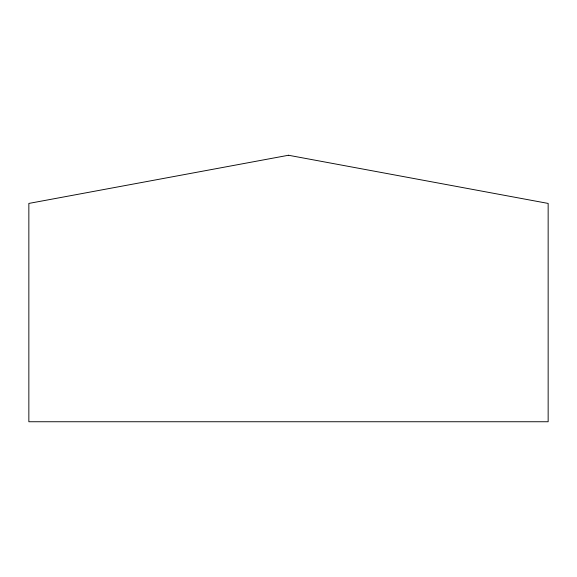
<?xml version="1.0" encoding="UTF-8"?>
<svg xmlns="http://www.w3.org/2000/svg" width="577" height="577" viewBox="0 0 577 577"><rect width="100%" height="100%" fill="white"/><g stroke="black" fill="none" stroke-linecap="round" stroke-linejoin="round"><path stroke-width="0.87" d="M288.5 155.256L28.85 203.429L28.85 421.744L548.15 421.744L548.15 203.429L288.5 155.256"/></g></svg>
